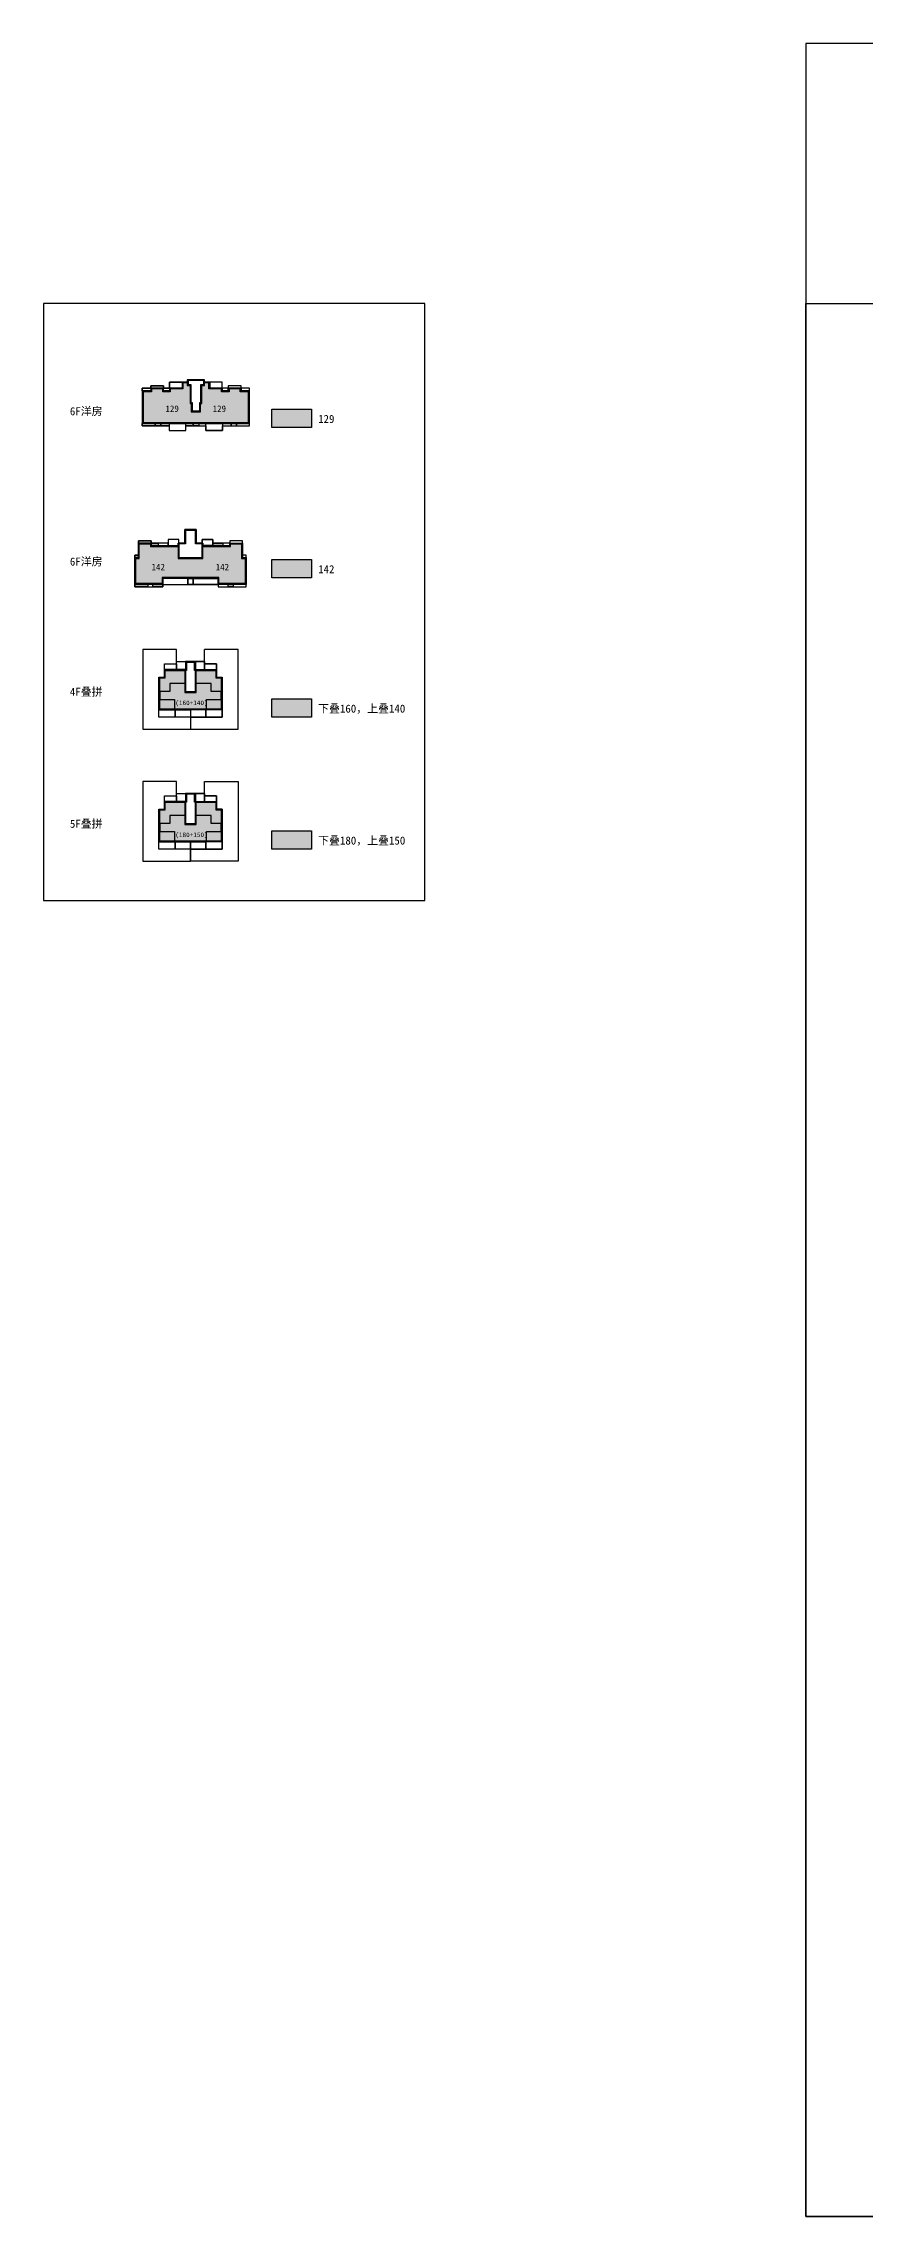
# Model space of a CAD drawing. Header units: millimetres. Extents: x -439850 to 440374, y 3556331 to 3581716.
# Drawn here: x 439507 to 439713, y 3581173 to 3581716 of the extents above; entities that cross this region are included whole.
import ezdxf
from ezdxf.enums import TextEntityAlignment as Align

# ---------------------------------------------------------------- set-up
doc = ezdxf.new("R2010")
doc.units = ezdxf.units.MM
doc.header["$LTSCALE"] = 1000
doc.header["$MEASUREMENT"] = 0
for name, color, linetype in [('18标注', 7, 'Continuous'), ('DC调整', 1, 'Continuous'), ('dx', 250, 'Continuous'), ('TG_SUNBUILD', 41, 'Continuous'), ('建筑外轮廓线', 6, 'Continuous'), ('文字', 7, 'Continuous'), ('日照2', 6, 'Continuous'), ('标注', 7, 'Continuous'), ('道路', 7, 'Continuous')]:
    doc.layers.add(name, color=color, linetype=linetype)
doc.styles.add('-黑体', font='simhei.ttf')
doc.styles.add('样式 1', font='simhei.ttf')

# ---------------------------------------------------------------- blocks, each defined once
blk = doc.blocks.new('sagg21asa21fas')
at = {"ltscale": 0.02}
h = blk.add_hatch(color=40, dxfattribs=at)
h.dxf.hatch_style = 1
h.paths.add_polyline_path([(437140.6698015593, 3586214.115563793), (437139.2698015593, 3586214.115563793), (437139.2698015593, 3586216.015563794), (437134.4198015592, 3586216.015563794), (437134.4198015592, 3586212.715563793), (437138.1698015591, 3586212.715563794), (437138.1698015593, 3586210.715563794), (437140.6698015593, 3586210.715563794)])
h.paths.add_polyline_path([(437131.5198015593, 3586216.015563794), (437126.6698015593, 3586216.015563794), (437126.6698015593, 3586214.115563793), (437125.2698015593, 3586214.115563793), (437125.2698015593, 3586210.715563794), (437127.7698015592, 3586210.715563794), (437127.7698015592, 3586212.715563794), (437131.5198015593, 3586212.715563794)])
h.paths.add_polyline_path([(437140.6698015593, 3586210.715563794), (437138.1698015593, 3586210.715563794), (437138.1698015591, 3586212.715563794), (437134.4198015592, 3586212.715563793), (437134.4198015593, 3586210.515563793), (437131.5198015593, 3586210.515563793), (437131.5198015593, 3586212.715563794), (437127.7698015592, 3586212.715563794), (437127.7698015592, 3586210.715563794), (437125.2698015593, 3586210.715563794), (437125.2698015593, 3586208.715563793), (437128.9698015593, 3586208.715563793), (437128.9697889436, 3586206.315563793), (437136.9698015593, 3586206.315563793), (437136.9698015588, 3586208.715563794), (437140.6698015593, 3586208.715563793)])
h.paths.add_polyline_path([(437128.9698015593, 3586208.715563793), (437125.2698015593, 3586208.715563793), (437125.2698015593, 3586206.315563793), (437128.9697889436, 3586206.315563793)], flags=17)
h.paths.add_polyline_path([(437140.6698015593, 3586208.715563793), (437136.9698015588, 3586208.715563794), (437136.9698015593, 3586206.315563793), (437140.6698015593, 3586206.315563793)], flags=17)
h.paths.add_polyline_path([(437128.8255757636, 3586206.865118411), (437136.9536045278, 3586206.865118411), (437136.9536045278, 3586208.981691895), (437128.8255757636, 3586208.981691895)], flags=25)
at = {"color": 76, "ltscale": 0.02}
for p, q in [((437129.4698015593, 3586218.215563794), (437129.4698015593, 3586221.215563794)), ((437136.4698015592, 3586218.215563794), (437136.4698015592, 3586221.215563794)), ((437132.9698015593, 3586206.115563793), (437132.9698015593, 3586201.315563794))]:
    blk.add_line(p, q, dxfattribs=at)
blk.add_lwpolyline([(437129.4698015593, 3586221.215563794), (437121.0698015593, 3586221.215563794), (437121.0698015593, 3586201.315563794), (437144.8698015593, 3586201.315563794), (437144.8698015593, 3586221.215563794), (437136.4698015592, 3586221.215563794)], dxfattribs=at)
at = {"layer": '建筑外轮廓线', "color": 8}
for points in [[(437126.4698015592, 3586217.615551433), (437129.4698015593, 3586217.615551433), (437129.4698015593, 3586216.215563794), (437126.4698015592, 3586216.215563794)], [(437129.4698015593, 3586218.215563794), (437131.7448015592, 3586218.215563794), (437131.7448015592, 3586216.215563794), (437129.4698015593, 3586216.215563794)], [(437131.9448015593, 3586218.015563793), (437131.9448015593, 3586216.015563794), (437131.7198015593, 3586216.015563794), (437131.7198015593, 3586210.715563793), (437134.2198015592, 3586210.715563793), (437134.2198015592, 3586216.015563794), (437133.9948015593, 3586216.015563794), (437133.9948015593, 3586218.015563793)], [(437136.4698015592, 3586218.215563794), (437134.1948015593, 3586218.215563794), (437134.1948015593, 3586216.215563794), (437136.4698015592, 3586216.215563794)], [(437139.4698015593, 3586217.615551433), (437136.4698015592, 3586217.615551433), (437136.4698015592, 3586216.215563794), (437139.4698015593, 3586216.215563794)], [(437125.0698015592, 3586206.115563793), (437129.1698015592, 3586206.115563793), (437129.1698015592, 3586204.315563794), (437125.0698015592, 3586204.315563794)], [(437129.1698015592, 3586206.115563793), (437132.9698015593, 3586206.115563793), (437132.9698015593, 3586204.315563794), (437129.1698015592, 3586204.315563794)], [(437136.7698015593, 3586206.115563793), (437132.9698015593, 3586206.115563793), (437132.9698015593, 3586204.315563794), (437136.7698015593, 3586204.315563794)], [(437140.8698015592, 3586206.115563793), (437136.7698015593, 3586206.115563793), (437136.7698015593, 3586204.315563794), (437140.8698015592, 3586204.315563794)]]:
    blk.add_lwpolyline(points, close=True, dxfattribs=at)
at = {"layer": '建筑外轮廓线', "color": 6}
blk.add_lwpolyline([(437131.7448015592, 3586218.215563794), (437131.7448015592, 3586216.215563794), (437131.5198015593, 3586216.215563794), (437131.5198015593, 3586210.515563793), (437134.4198015593, 3586210.515563793), (437134.4198015592, 3586216.215563794), (437134.1948015593, 3586216.215563794), (437134.1948015593, 3586218.215563794)], close=True, dxfattribs=at)
blk.add_lwpolyline([(437134.4198015593, 3586216.215563794), (437139.4698015593, 3586216.215563794), (437139.4698015593, 3586214.315563793), (437140.8698015593, 3586214.315563793), (437140.8698015593, 3586206.115563793), (437132.9698015593, 3586206.115563793), (437125.0698015592, 3586206.115563793), (437125.0698015592, 3586214.315563793), (437126.4698015592, 3586214.315563793), (437126.4698015592, 3586216.215563794), (437131.5198015593, 3586216.215563794)], dxfattribs=at)
at = {"layer": '建筑外轮廓线', "color": 8}
for points in [[(437134.4198015593, 3586216.015563794), (437139.2698015593, 3586216.015563794), (437139.2698015593, 3586214.115563793), (437140.6698015593, 3586214.115563793), (437140.6698015593, 3586206.315563793), (437132.9698015593, 3586206.315563793), (437125.2698015593, 3586206.315563793), (437125.2698015593, 3586214.115563793), (437126.6698015593, 3586214.115563793), (437126.6698015593, 3586216.015563794), (437131.5198015593, 3586216.015563794)], [(437131.5198015593, 3586212.715563794), (437127.7698015592, 3586212.715563794), (437127.7698015592, 3586210.715563794), (437125.2698015593, 3586210.715563794), (437125.2698015593, 3586208.715563793), (437128.9698015593, 3586208.715563793), (437128.9697889436, 3586206.315563793), (437136.9698015593, 3586206.315563793), (437136.9698015588, 3586208.715563794), (437140.6698015593, 3586208.715563793), (437140.6698015593, 3586210.715563794), (437138.1698015593, 3586210.715563794), (437138.1698015591, 3586212.715563794), (437134.4198015592, 3586212.715563793)]]:
    blk.add_lwpolyline(points, dxfattribs=at)
at = {"layer": 'DC调整', "color": 3, "style": '样式 1'}
blk.add_text('(160+140)', height=1.146879999999999, dxfattribs=at).set_placement((437129.1783380108, 3586207.340300434))
blk = doc.blocks.new('asfgghjl5463dsf')
at = {"ltscale": 0.02}
h = blk.add_hatch(color=211, dxfattribs=at)
h.dxf.hatch_style = 1
h.paths.add_polyline_path([(439644.7315185332, 3581523.314665683), (439644.7315185334, 3581521.314665683), (439647.2315185333, 3581521.314665683), (439647.2315185333, 3581524.714665683), (439645.8315185333, 3581524.714665683), (439645.8315185333, 3581526.614665683), (439640.9815185332, 3581526.614665683), (439640.9815185333, 3581523.314665683)])
h.paths.add_polyline_path([(439638.0815185334, 3581523.314665683), (439638.0815185334, 3581526.614665683), (439633.2315185333, 3581526.614665683), (439633.2315185333, 3581524.714665683), (439631.8315185333, 3581524.714665683), (439631.8315185333, 3581521.314665683), (439634.3315185333, 3581521.314665683), (439634.3315185333, 3581523.314665683)])
h.paths.add_polyline_path([(439638.0815185334, 3581523.314665683), (439634.3315185333, 3581523.314665683), (439634.3315185333, 3581521.314665683), (439631.8315185333, 3581521.314665683), (439631.8315185333, 3581519.314665683), (439635.5315185334, 3581519.314665683), (439635.5315059177, 3581516.914665683), (439643.5315185334, 3581516.914665683), (439643.5315185329, 3581519.314665683), (439647.2315185333, 3581519.314665683), (439647.2315185333, 3581521.314665683), (439644.7315185334, 3581521.314665683), (439644.7315185332, 3581523.314665683), (439640.9815185333, 3581523.314665683), (439640.9815185334, 3581521.114665683), (439638.0815185334, 3581521.114665683)])
h.paths.add_polyline_path([(439643.5315185334, 3581516.914665683), (439647.2315185333, 3581516.914665683), (439647.2315185333, 3581519.314665683), (439643.5315185329, 3581519.314665683)], flags=17)
h.paths.add_polyline_path([(439635.5315185334, 3581519.314665683), (439631.8315185333, 3581519.314665683), (439631.8315185333, 3581516.914665683), (439635.5315059177, 3581516.914665683)], flags=17)
h.paths.add_polyline_path([(439635.3872927377, 3581517.464220302), (439643.5153215017, 3581517.464220302), (439643.5153215017, 3581519.580793784), (439635.3872927377, 3581519.580793784)], flags=25)
at = {"color": 76, "ltscale": 0.02}
for points in [[(439635.7315185333, 3581514.914665683), (439631.6315185334, 3581514.914665683), (439631.6315185333, 3581524.914665683), (439633.0315185333, 3581524.914665683), (439633.0315185333, 3581528.214653322), (439636.0315185334, 3581528.214653322), (439636.0315185334, 3581531.814665683), (439627.6315185334, 3581531.814665683), (439627.6315185334, 3581511.914665683), (439639.5315185333, 3581511.914665683), (439639.5315185333, 3581516.714665682), (439635.7315185333, 3581516.714665682)], [(439643.3315185333, 3581514.914665683), (439647.4315185333, 3581514.914665683), (439647.4315185334, 3581524.914665683), (439646.0315185334, 3581524.914665683), (439646.0315185334, 3581528.214653322), (439643.0315185333, 3581528.214653322), (439643.0315185333, 3581531.814665683), (439651.4315185334, 3581531.814665683), (439651.4315185334, 3581511.914665683), (439639.5315185333, 3581511.914665683), (439639.5315185333, 3581516.714665682), (439643.3315185333, 3581516.714665682)]]:
    blk.add_lwpolyline(points, close=True, dxfattribs=at)
for points in [[(439643.0315185333, 3581528.814665682), (439643.0315185333, 3581531.814665683)], [(439639.5315185333, 3581516.714665682), (439639.5315185333, 3581511.914665683)]]:
    blk.add_lwpolyline(points, dxfattribs=at)
at = {"layer": '建筑外轮廓线', "color": 6}
blk.add_lwpolyline([(439640.9815185334, 3581526.814665683), (439646.0315185334, 3581526.814665683), (439646.0315185334, 3581524.914665683), (439647.4315185334, 3581524.914665683), (439647.4315185334, 3581516.714665682), (439639.5315185333, 3581516.714665682), (439631.6315185333, 3581516.714665682), (439631.6315185333, 3581524.914665683), (439633.0315185333, 3581524.914665683), (439633.0315185333, 3581526.814665683), (439638.0815185334, 3581526.814665683)], dxfattribs=at)
at = {"layer": '建筑外轮廓线', "color": 8}
for points in [[(439640.9815185334, 3581526.614665683), (439645.8315185333, 3581526.614665683), (439645.8315185333, 3581524.714665683), (439647.2315185333, 3581524.714665683), (439647.2315185333, 3581516.914665683), (439639.5315185333, 3581516.914665683), (439631.8315185333, 3581516.914665683), (439631.8315185333, 3581524.714665683), (439633.2315185333, 3581524.714665683), (439633.2315185333, 3581526.614665683), (439638.0815185334, 3581526.614665683)], [(439638.0815185334, 3581523.314665683), (439634.3315185333, 3581523.314665683), (439634.3315185333, 3581521.314665683), (439631.8315185333, 3581521.314665683), (439631.8315185333, 3581519.314665683), (439635.5315185334, 3581519.314665683), (439635.5315059177, 3581516.914665683), (439643.5315185334, 3581516.914665683), (439643.5315185329, 3581519.314665683), (439647.2315185333, 3581519.314665683), (439647.2315185333, 3581521.314665683), (439644.7315185334, 3581521.314665683), (439644.7315185332, 3581523.314665683), (439640.9815185333, 3581523.314665683)]]:
    blk.add_lwpolyline(points, dxfattribs=at)
for points in [[(439633.0315185333, 3581528.214653322), (439636.0315185334, 3581528.214653322), (439636.0315185334, 3581526.814665683), (439633.0315185333, 3581526.814665683)], [(439636.0315185334, 3581528.814665682), (439638.3065185333, 3581528.814665682), (439638.3065185333, 3581526.814665683), (439636.0315185334, 3581526.814665683)], [(439638.5065185334, 3581528.614665682), (439638.5065185334, 3581526.614665683), (439638.2815185333, 3581526.614665683), (439638.2815185333, 3581521.314665683), (439640.7815185333, 3581521.314665683), (439640.7815185333, 3581526.614665683), (439640.5565185333, 3581526.614665683), (439640.5565185333, 3581528.614665682)], [(439643.0315185333, 3581528.814665682), (439640.7565185334, 3581528.814665682), (439640.7565185334, 3581526.814665683), (439643.0315185333, 3581526.814665683)], [(439646.0315185334, 3581528.214653322), (439643.0315185333, 3581528.214653322), (439643.0315185333, 3581526.814665683), (439646.0315185334, 3581526.814665683)], [(439631.6315185333, 3581516.714665682), (439635.7315185333, 3581516.714665682), (439635.7315185333, 3581514.914665683), (439631.6315185333, 3581514.914665683)], [(439635.7315185333, 3581516.714665682), (439639.5315185333, 3581516.714665682), (439639.5315185333, 3581514.914665683), (439635.7315185333, 3581514.914665683)], [(439643.3315185333, 3581516.714665682), (439639.5315185333, 3581516.714665682), (439639.5315185333, 3581514.914665683), (439643.3315185333, 3581514.914665683)], [(439647.4315185333, 3581516.714665682), (439643.3315185333, 3581516.714665682), (439643.3315185333, 3581514.914665683), (439647.4315185333, 3581514.914665683)]]:
    blk.add_lwpolyline(points, close=True, dxfattribs=at)
at = {"layer": '建筑外轮廓线', "color": 6}
blk.add_lwpolyline([(439638.3065185333, 3581528.814665682), (439638.3065185333, 3581526.814665683), (439638.0815185334, 3581526.814665683), (439638.0815185334, 3581521.114665683), (439640.9815185334, 3581521.114665683), (439640.9815185332, 3581526.814665683), (439640.7565185334, 3581526.814665683), (439640.7565185334, 3581528.814665682)], close=True, dxfattribs=at)
at = {"layer": 'DC调整', "color": 3, "style": '样式 1'}
blk.add_text('(180+150)', height=1.146879999999999, dxfattribs=at).set_placement((439635.7400549849, 3581517.939402324))
blk = doc.blocks.new('sagfghag5ag1asdfagsd')
at = {"ltscale": 0.02}
h = blk.add_hatch(color=121, dxfattribs=at)
h.dxf.hatch_style = 1
h.paths.add_polyline_path([(439529.7938858396, 3580669.999535487), (439527.6938858397, 3580669.999535487), (439527.6938858397, 3580670.699535487), (439524.8938858396, 3580670.699535488), (439524.8938858396, 3580669.999535487), (439522.9938858397, 3580669.999535487), (439522.9938858397, 3580670.699535488), (439519.8438858374, 3580670.699535488), (439519.8438858546, 3580672.199535487), (439518.743885841, 3580672.199535487), (439518.743885842, 3580671.599535392), (439518.0438858417, 3580671.599535393), (439518.0438858424, 3580667.099535392), (439517.7438858421, 3580667.099535392), (439517.7438858421, 3580664.999535393), (439515.4438858415, 3580664.999535393), (439515.4438858415, 3580667.099535393), (439515.1438858415, 3580667.099535393), (439515.1438858418, 3580671.599535393), (439514.4438858414, 3580671.599535392), (439514.4438858414, 3580672.199535487), (439513.3438858265, 3580672.199535487), (439513.3438858437, 3580670.699535488), (439510.1938858415, 3580670.699535488), (439510.1938858415, 3580669.999535488), (439508.2938858415, 3580669.999535487), (439508.2938858415, 3580670.699535488), (439505.4938858415, 3580670.699535488), (439505.4938858415, 3580669.999535488), (439503.3938858414, 3580669.999535488), (439503.3938858414, 3580662.299535487), (439506.4938858414, 3580662.299535487), (439516.5938858405, 3580662.299535488), (439526.6938858396, 3580662.299535487), (439529.7938858396, 3580662.299535487)])
h.paths.add_polyline_path([(439520.2868247161, 3580664.535893973), (439524.6313375904, 3580664.527313039), (439524.6361370953, 3580666.957294817), (439520.2916242211, 3580666.965875749)], flags=24)
h.paths.add_polyline_path([(439508.4827982819, 3580664.527167599), (439512.8273111562, 3580664.535748533), (439512.8225116511, 3580666.96573031), (439508.477998777, 3580666.957149377)], flags=24)
at = {"layer": '建筑外轮廓线', "color": 6}
blk.add_lwpolyline([(439516.5938858406, 3580672.999535488), (439514.4438858415, 3580672.999535488), (439514.4438858385, 3580672.399535488), (439513.1438858242, 3580672.399535488), (439513.1438858415, 3580670.899535487), (439509.9938858414, 3580670.899535487), (439509.9938858414, 3580670.199535488), (439508.4938858415, 3580670.199535488), (439508.4938858414, 3580670.899535487), (439505.2938858414, 3580670.899535487), (439505.2938858414, 3580670.199535488), (439503.1938858415, 3580670.199535488), (439503.1938858415, 3580662.099535487), (439506.4938858414, 3580662.099535487), (439516.5938858405, 3580662.099535487), (439526.6938858396, 3580662.099535487), (439529.9938858395, 3580662.099535487), (439529.9938858396, 3580670.199535488), (439527.8938858396, 3580670.199535488), (439527.8938858396, 3580670.899535487), (439524.6938858397, 3580670.899535487), (439524.6938858397, 3580670.199535488), (439523.1938858397, 3580670.199535488), (439523.1938858397, 3580670.899535487), (439520.0438858397, 3580670.899535487), (439520.0438858569, 3580672.399535488), (439518.7438858427, 3580672.399535488), (439518.7438858397, 3580672.999535488), (439516.5938858406, 3580672.999535488)], dxfattribs=at)
at = {"layer": '建筑外轮廓线', "color": 8}
for points in [[(439503.1938858415, 3580670.899535487), (439505.2938858414, 3580670.899535487), (439505.2938858414, 3580670.199535488), (439503.1938858415, 3580670.199535488)], [(439505.2938858414, 3580671.499535487), (439508.4938858414, 3580671.499535487), (439508.4938858414, 3580670.899535487), (439505.2938858414, 3580670.899535487)], [(439508.4938858414, 3580670.899535392), (439509.9938858414, 3580670.899535392), (439509.9938858414, 3580670.199535392), (439508.4938858414, 3580670.199535392)], [(439509.9938858414, 3580670.899535487), (439509.9938858414, 3580672.399535488), (439513.1438858242, 3580672.399535524), (439513.1438858415, 3580670.899535487)], [(439514.6438858414, 3580672.799535392), (439514.6438858414, 3580671.799535393), (439515.3438858417, 3580671.799535394), (439515.3438858415, 3580667.299535392), (439515.6438858415, 3580667.299535392), (439515.6438858415, 3580665.199535392), (439517.5438858421, 3580665.199535392), (439517.5438858421, 3580667.299535392), (439517.8438858424, 3580667.299535392), (439517.8438858417, 3580671.799535394), (439518.5438858416, 3580671.799535393), (439518.54388584, 3580672.799535392)], [(439523.1938858422, 3580670.899535487), (439523.1938858422, 3580672.399535488), (439520.0438858593, 3580672.399535524), (439520.043885842, 3580670.899535487)], [(439524.6938858421, 3580670.899535392), (439523.1938858422, 3580670.899535392), (439523.1938858422, 3580670.199535392), (439524.6938858421, 3580670.199535392)], [(439527.8938858421, 3580671.499535487), (439524.6938858421, 3580671.499535487), (439524.6938858421, 3580670.899535487), (439527.8938858421, 3580670.899535487)], [(439529.993885842, 3580670.899535487), (439527.8938858421, 3580670.899535487), (439527.8938858421, 3580670.199535488), (439529.993885842, 3580670.199535488)], [(439503.1938858415, 3580662.099535392), (439506.3938858415, 3580662.099535392), (439506.3938858415, 3580661.499535392), (439503.1938858415, 3580661.499535392)], [(439506.3938858415, 3580662.099535392), (439507.7938858415, 3580662.099535392), (439507.7938858415, 3580661.499535392), (439506.3938858415, 3580661.499535392)], [(439507.7938858415, 3580662.099535392), (439509.8938858414, 3580662.099535392), (439509.8938858414, 3580661.499535392), (439507.7938858415, 3580661.499535392)], [(439509.8938858414, 3580662.099535487), (439509.8938858415, 3580660.299535487), (439514.0938858415, 3580660.299535487), (439514.0938858413, 3580662.099535487)], [(439514.0938858413, 3580662.099535392), (439515.8938858414, 3580662.099535392), (439515.8938858414, 3580661.499535393), (439514.0938858413, 3580661.499535393)], [(439515.8938858414, 3580662.099535392), (439517.2938858421, 3580662.099535392), (439517.2938858421, 3580661.499535393), (439515.8938858414, 3580661.499535393)], [(439519.0938858422, 3580662.099535392), (439517.2938858421, 3580662.099535392), (439517.2938858421, 3580661.499535393), (439519.0938858422, 3580661.499535393)], [(439523.2938858421, 3580662.099535487), (439523.293885842, 3580660.299535487), (439519.0938858421, 3580660.299535487), (439519.0938858422, 3580662.099535487)], [(439525.3938858421, 3580662.099535392), (439523.2938858421, 3580662.099535392), (439523.2938858421, 3580661.499535392), (439525.3938858421, 3580661.499535392)], [(439526.793885842, 3580662.099535392), (439525.3938858421, 3580662.099535392), (439525.3938858421, 3580661.499535392), (439526.793885842, 3580661.499535392)], [(439529.993885842, 3580662.099535392), (439526.793885842, 3580662.099535392), (439526.793885842, 3580661.499535392), (439529.993885842, 3580661.499535392)]]:
    blk.add_lwpolyline(points, close=True, dxfattribs=at)
blk.add_lwpolyline([(439514.4438858414, 3580672.199535487), (439513.3438858265, 3580672.199535487), (439513.3438858437, 3580670.699535488), (439510.1938858415, 3580670.699535488), (439510.1938858415, 3580669.999535488), (439508.2938858415, 3580669.999535487), (439508.2938858415, 3580670.699535488), (439505.4938858415, 3580670.699535488), (439505.4938858415, 3580669.999535488), (439503.3938858414, 3580669.999535488), (439503.3938858414, 3580662.299535487), (439506.4938858414, 3580662.299535487), (439516.5938858405, 3580662.299535488), (439526.6938858396, 3580662.299535487), (439529.7938858396, 3580662.299535487), (439529.7938858396, 3580669.999535487), (439527.6938858397, 3580669.999535487), (439527.6938858397, 3580670.699535487), (439524.8938858396, 3580670.699535488), (439524.8938858396, 3580669.999535487), (439522.9938858397, 3580669.999535487), (439522.9938858397, 3580670.699535488), (439519.8438858374, 3580670.699535488), (439519.8438858546, 3580672.199535487), (439518.743885841, 3580672.199535487)], dxfattribs=at)
at = {"layer": '建筑外轮廓线', "color": 6}
blk.add_lwpolyline([(439514.4438858414, 3580672.999535392), (439514.4438858414, 3580671.599535392), (439515.1438858418, 3580671.599535393), (439515.1438858415, 3580667.099535393), (439515.4438858415, 3580667.099535393), (439515.4438858415, 3580664.999535393), (439517.7438858421, 3580664.999535393), (439517.7438858421, 3580667.099535392), (439518.0438858424, 3580667.099535392), (439518.0438858417, 3580671.599535393), (439518.743885842, 3580671.599535392), (439518.7438858397, 3580672.999535392)], close=True, dxfattribs=at)
at = {"layer": '建筑外轮廓线', "color": 3, "style": '样式 1'}
for rotation, p in [(0.1131658785921997, (439510.6526367865, 3580665.755653432)), (359.8868341214084, (439522.4614990857, 3580665.755798871))]:
    blk.add_text('129', height=1.6384, rotation=rotation, dxfattribs=at).set_placement(p, align=Align.MIDDLE_CENTER)
blk = doc.blocks.new('agdfhafdgasfaf')
at = {"ltscale": 0.02}
h = blk.add_hatch(color=31, dxfattribs=at)
h.dxf.hatch_style = 1
h.paths.add_polyline_path([(439567.9112607832, 3580675.675202594), (439567.0112607838, 3580675.675202594), (439567.0112607837, 3580679.275202594), (439564.2112607838, 3580679.275202594), (439564.2112607838, 3580678.675211232), (439559.8112462725, 3580678.675021202), (439557.3112607843, 3580678.675202594), (439557.3112607839, 3580675.675202594), (439551.1112607833, 3580675.675202594), (439551.1112607832, 3580678.675202594), (439548.6112607839, 3580678.675202594), (439544.2112607838, 3580678.675202594), (439544.2112607838, 3580679.275202594), (439541.4112607839, 3580679.275202594), (439541.4112607839, 3580675.675202594), (439540.5112607838, 3580675.675202594), (439540.5112607833, 3580669.375202595), (439547.1112607832, 3580669.375202595), (439547.1112607832, 3580670.875202595), (439561.3112607833, 3580670.875202595), (439561.3112607833, 3580669.375202595), (439567.9112607832, 3580669.375202595)])
h.paths.add_polyline_path([(439560.0374972227, 3580672.273027191), (439564.3727556435, 3580672.295536053), (439564.3602825798, 3580674.697876706), (439560.0250241591, 3580674.675367845)], flags=24)
h.paths.add_polyline_path([(439543.9761309638, 3580672.295918369), (439548.3113893845, 3580672.273409507), (439548.323862448, 3580674.67575016), (439543.9886040272, 3580674.698259022)], flags=24)
at = {"layer": '建筑外轮廓线', "color": 6}
blk.add_lwpolyline([(439540.3112607833, 3580675.875202594), (439541.2112607838, 3580675.875202594), (439541.2112607838, 3580679.475202594), (439544.4112607838, 3580679.475202594), (439544.4112607838, 3580678.875202594), (439548.6112607839, 3580678.875202594), (439551.1112607832, 3580678.875202594), (439551.1112607832, 3580679.475202594), (439551.1112607832, 3580679.475202594), (439552.7612607838, 3580679.475202594), (439552.7612607838, 3580682.875202594), (439555.6612607839, 3580682.875202594), (439555.6612607839, 3580679.475202594), (439557.3112607833, 3580679.475202594), (439557.3112607833, 3580679.475202594), (439557.3112607833, 3580679.475202594), (439557.3112607839, 3580678.875202594), (439559.8112607839, 3580678.875021202), (439564.0112607838, 3580678.875202594), (439564.0112607838, 3580679.475202594), (439567.2112607837, 3580679.475202594), (439567.2112607838, 3580675.875202594), (439568.1112607833, 3580675.875202594), (439568.1112607833, 3580669.175202594), (439561.1112607832, 3580669.175202594), (439561.1112607832, 3580670.675202595), (439561.1112607832, 3580670.675202595), (439547.3112607833, 3580670.675202595), (439547.3112607833, 3580669.175202594), (439547.3112607833, 3580669.175202594), (439540.3112607833, 3580669.175202594), (439540.3112607839, 3580675.875202594)], dxfattribs=at)
blk.add_lwpolyline([(439551.1112607832, 3580679.475202594), (439551.1112607833, 3580675.675202594), (439557.3112607839, 3580675.675202594), (439557.3112607844, 3580679.475202594), (439555.6612607839, 3580679.475202594), (439555.6612607839, 3580682.875202594), (439552.7612607838, 3580682.875202594), (439552.7612607838, 3580679.475202594)], close=True, dxfattribs=at)
at = {"layer": '建筑外轮廓线', "color": 8}
for points in [[(439551.3112607832, 3580679.275202594), (439551.3112607832, 3580675.875202595), (439557.1112607838, 3580675.875202595), (439557.1112607844, 3580679.275202594), (439555.4612607838, 3580679.275202594), (439555.4612607838, 3580682.675202594), (439552.9612607838, 3580682.675202594), (439552.9612607838, 3580679.275202594)], [(439540.3112607839, 3580676.475202594), (439541.2112607838, 3580676.475202594), (439541.2112607838, 3580675.875202594), (439540.3112607839, 3580675.875202594)], [(439541.2112607838, 3580680.075202594), (439544.4112607838, 3580680.075202594), (439544.4112607838, 3580679.475202594), (439541.2112607838, 3580679.475202594)], [(439544.4112607838, 3580679.475202594), (439546.1112607839, 3580679.475202594), (439546.1112607839, 3580678.875202594), (439544.4112607838, 3580678.875202594)], [(439546.1112607839, 3580678.875202594), (439548.6112607839, 3580678.875202594), (439548.6112607839, 3580679.475202594), (439546.1112607839, 3580679.475202594)], [(439562.3112607839, 3580678.875202594), (439559.8112607839, 3580678.875202594), (439559.8112607839, 3580679.475202594), (439562.3112607839, 3580679.475202594)], [(439564.0112607838, 3580679.475202594), (439562.3112607839, 3580679.475202594), (439562.3112607839, 3580678.875202594), (439564.0112607838, 3580678.875202594)], [(439567.2112607838, 3580680.075202594), (439564.0112607838, 3580680.075202594), (439564.0112607838, 3580679.475202594), (439567.2112607838, 3580679.475202594)], [(439568.1112607838, 3580676.475202594), (439567.2112607838, 3580676.475202594), (439567.2112607838, 3580675.875202594), (439568.1112607838, 3580675.875202594)], [(439553.5112607838, 3580670.675202595), (439547.3112607838, 3580670.675202595), (439547.3112607838, 3580669.175202594), (439553.5112607838, 3580669.175202594)], [(439553.5112607859, 3580669.175202594), (439554.9112607838, 3580669.175202594), (439554.9112607838, 3580670.675202595), (439553.5112607859, 3580670.675202595)], [(439554.9112607817, 3580669.175202594), (439553.5112607838, 3580669.175202594), (439553.5112607838, 3580670.675202595), (439554.9112607817, 3580670.675202595)], [(439554.9112607838, 3580670.675202595), (439561.1112607839, 3580670.675202595), (439561.1112607839, 3580669.175202594), (439554.9112607838, 3580669.175202594)], [(439540.3112607833, 3580669.175202594), (439543.5612607838, 3580669.175202594), (439543.5612607838, 3580668.575202594), (439540.3112607833, 3580668.575202594)], [(439543.5612607838, 3580668.575202594), (439544.7612607839, 3580668.575202594), (439544.7612607839, 3580669.175202594), (439543.5612607838, 3580669.175202594)], [(439544.7612607839, 3580669.175202594), (439547.3112607838, 3580669.175202594), (439547.3112607838, 3580668.575202594), (439544.7612607839, 3580668.575202594)], [(439563.6612607837, 3580669.175202594), (439561.1112607839, 3580669.175202594), (439561.1112607839, 3580668.575202594), (439563.6612607837, 3580668.575202594)], [(439564.8612607839, 3580668.575202594), (439563.6612607837, 3580668.575202594), (439563.6612607837, 3580669.175202594), (439564.8612607839, 3580669.175202594)], [(439568.1112607844, 3580669.175202594), (439564.8612607839, 3580669.175202594), (439564.8612607839, 3580668.575202594), (439568.1112607844, 3580668.575202594)]]:
    blk.add_lwpolyline(points, close=True, dxfattribs=at)
for points in [[(439557.3112607843, 3580678.675202594), (439559.8112462725, 3580678.675021202), (439564.2112607838, 3580678.675211232), (439564.2112607838, 3580679.275202594), (439567.0112607837, 3580679.275202594), (439567.0112607838, 3580675.675202594), (439567.9112607832, 3580675.675202594), (439567.9112607832, 3580669.375202595), (439561.3112607833, 3580669.375202595), (439561.3112607833, 3580670.875202595), (439547.1112607832, 3580670.875202595), (439547.1112607832, 3580669.375202595), (439540.5112607833, 3580669.375202595), (439540.5112607838, 3580675.675202594), (439541.4112607839, 3580675.675202594), (439541.4112607839, 3580679.275202594), (439544.2112607838, 3580679.275202594), (439544.2112607838, 3580678.675202594), (439548.6112607839, 3580678.675202594), (439551.1112607832, 3580678.675202594)], [(439551.3112607838, 3580680.375202594), (439548.6112607839, 3580680.375202594), (439548.6112607839, 3580679.475202594), (439548.6112607838, 3580678.875202594), (439551.1112607832, 3580678.875202594), (439551.1112607832, 3580678.875202594), (439551.1112607832, 3580679.475202594), (439551.3112607838, 3580679.475202594), (439551.3112607838, 3580680.375202594)], [(439557.1112607838, 3580680.375202594), (439559.8112607838, 3580680.375202594), (439559.8112607838, 3580679.475202594), (439559.8112607839, 3580678.875202594), (439557.3112607844, 3580678.875202594), (439557.3112607844, 3580678.875202594), (439557.3112607844, 3580679.475202594), (439557.1112607838, 3580679.475202594), (439557.1112607838, 3580680.375202594)], [(439557.1112607838, 3580680.375202594), (439559.8112607839, 3580680.375202594), (439559.8112607839, 3580679.475202594), (439559.8112607839, 3580678.875202594), (439557.3112607844, 3580678.875202594), (439557.3112607844, 3580678.875202594), (439557.3112607844, 3580679.475202594), (439557.1112607838, 3580679.475202594), (439557.1112607838, 3580680.375202594)]]:
    blk.add_lwpolyline(points, dxfattribs=at)
at = {"layer": '建筑外轮廓线', "color": 3, "style": '样式 1'}
for rotation, p in [(359.7025203429314, (439546.1500922849, 3580673.504243005)), (0.2974796570836791, (439562.1987943222, 3580673.50386069))]:
    blk.add_text('142', height=1.638399999999999, rotation=rotation, dxfattribs=at).set_placement(p, align=Align.MIDDLE_CENTER)

msp = doc.modelspace()

# ---------------------------------------------------------------- hatches: boundary and pattern name
at = {"ltscale": 0.02}
h = msp.add_hatch(color=121, dxfattribs=at)
h.dxf.hatch_style = 1
h.paths.add_polyline_path([(439574.3964515292, 3581620.307599209), (439574.3964515292, 3581624.900164083), (439564.5284445158, 3581624.900164083), (439564.5284445158, 3581620.307599209)])
h = msp.add_hatch(color=31, dxfattribs=at)
h.dxf.hatch_style = 1
h.paths.add_polyline_path([(439574.396451529, 3581582.737078735), (439574.3964515291, 3581587.32964361), (439564.5284445157, 3581587.32964361), (439564.5284445156, 3581582.737078735)])
h = msp.add_hatch(color=40, dxfattribs=at)
h.dxf.hatch_style = 1
h.paths.add_polyline_path([(439574.3964515289, 3581547.901196985), (439574.3964515289, 3581552.49376186), (439564.5284445154, 3581552.49376186), (439564.5284445154, 3581547.901196985)])
h = msp.add_hatch(color=221, dxfattribs=at)
h.dxf.hatch_style = 1
h.paths.add_polyline_path([(439574.3964515289, 3581514.914719307), (439574.3964515289, 3581519.507284182), (439564.5284445154, 3581519.507284182), (439564.5284445154, 3581514.914719307)])

# ---------------------------------------------------------------- linework, layer by layer
at = {"layer": '18标注', "color": 4, "ltscale": 0.02}
msp.add_lwpolyline([(439698.1239420025, 3581173.155137408), (440374.4135912933, 3581173.155137408), (440374.4135912933, 3581716.309998549), (439698.1239420025, 3581716.309998549)], close=True, dxfattribs=at)
at = {"layer": 'dx', "color": 250, "linetype": 'Continuous', "const_width": 0.1000000014901161, "flags": 128}
msp.add_lwpolyline([(439698.123942006, 3581651.321028497), (440374.4135912922, 3581651.321028495), (440374.4135912908, 3581173.155137391), (439698.1239420047, 3581173.155137392)], close=True, dxfattribs=at)
at = {"layer": 'TG_SUNBUILD', "color": 4}
msp.add_lwpolyline([(439698.12394201, 3581651.321028497), (440374.4135912964, 3581651.321028494), (440374.413591294, 3581173.15513739), (439698.1239420079, 3581173.155137392)], close=True, dxfattribs=at)
at = {"layer": '日照2', "color": 4, "ltscale": 0.02}
for points in [[(439543.3450949078, 3581632.251903826), (439543.3450949049, 3581631.651903826), (439538.8950949079, 3581631.651903826), (439538.8950949079, 3581630.151903731), (439537.3950949078, 3581630.151903826), (439537.3950949078, 3581630.751903826), (439534.1950949078, 3581630.751903826), (439534.1950949078, 3581630.151903826), (439532.0950949079, 3581630.151903826), (439532.0950949079, 3581620.751903731), (439538.7950949078, 3581620.751903731), (439538.7950949078, 3581619.551903826), (439542.9950949078, 3581619.551903826), (439542.9950949078, 3581620.751903731), (439547.9950949085, 3581620.751903731), (439547.9950949085, 3581619.551903826), (439552.1950949084, 3581619.551903826), (439552.1950949085, 3581620.751903731), (439558.8950949085, 3581620.751903731), (439558.8950949085, 3581630.151903826), (439556.795094906, 3581630.151903826), (439556.795094906, 3581630.751903826), (439553.5950949085, 3581630.751903826), (439553.5950949085, 3581630.151903731), (439552.0950949085, 3581630.151903826), (439552.0950949085, 3581631.651903826), (439547.645094909, 3581631.651903826), (439547.6450949091, 3581632.251903731)], [(439542.6971338546, 3581594.804974916), (439542.6971338546, 3581591.404974916), (439541.247133854, 3581591.404974916), (439541.2471338547, 3581592.304974916), (439538.5471338547, 3581592.304974916), (439538.5471338547, 3581591.404974916), (439534.3471338547, 3581591.404974916), (439534.3471338547, 3581592.004974916), (439531.1471338547, 3581592.004974916), (439531.1471338547, 3581588.404974916), (439530.2471338547, 3581588.404974916), (439530.2471338547, 3581580.504974916), (439537.2471338546, 3581580.504974916), (439537.2471338547, 3581581.104974916), (439551.0471338542, 3581581.104974916), (439551.0471338547, 3581580.504974916), (439558.0471338552, 3581580.504974916), (439558.0471338547, 3581588.404974916), (439557.1471338547, 3581588.404974916), (439557.1471338547, 3581592.004974916), (439553.9471338547, 3581592.004974916), (439553.9471338547, 3581591.404974916), (439549.7471338546, 3581591.404974916), (439549.7471338546, 3581592.304974916), (439547.0471338547, 3581592.304974916), (439547.0471338547, 3581591.404974916), (439545.5971338547, 3581591.404974916), (439545.5971338547, 3581594.804974916)], [(439544.1471338537, 3581547.901143362), (439540.3471338537, 3581547.901143362), (439536.2471338536, 3581547.901143362), (439536.2471338536, 3581549.701143361), (439536.2471338536, 3581557.901143362), (439537.6471338536, 3581557.901143362), (439537.6471338536, 3581559.801143362), (439537.6471338536, 3581561.201131002), (439540.6471338537, 3581561.201131002), (439540.6471338537, 3581561.801143362), (439542.9221338536, 3581561.801143362), (439545.3721338537, 3581561.801143362), (439547.6471338536, 3581561.801143362), (439547.6471338536, 3581561.201131002), (439550.6471338537, 3581561.201131002), (439550.6471338537, 3581559.801143362), (439550.6471338537, 3581557.901143362), (439552.0471338537, 3581557.901143362), (439552.0471338537, 3581549.701143361), (439552.0471338537, 3581547.901143362), (439547.9471338537, 3581547.901143362)], [(439544.1471338537, 3581514.914665683), (439540.3471338537, 3581514.914665683), (439536.2471338536, 3581514.914665683), (439536.2471338536, 3581516.714665684), (439536.2471338536, 3581524.914665684), (439537.6471338536, 3581524.914665684), (439537.6471338536, 3581526.814665684), (439537.6471338536, 3581528.214653324), (439540.6471338537, 3581528.214653324), (439540.6471338537, 3581528.814665684), (439542.9221338536, 3581528.814665684), (439545.3721338537, 3581528.814665684), (439547.6471338536, 3581528.814665684), (439547.6471338536, 3581528.214653324), (439550.6471338537, 3581528.214653324), (439550.6471338537, 3581526.814665684), (439550.6471338537, 3581524.914665684), (439552.0471338537, 3581524.914665684), (439552.0471338537, 3581516.714665684), (439552.0471338537, 3581514.914665683), (439547.9471338537, 3581514.914665683)]]:
    msp.add_lwpolyline(points, close=True, dxfattribs=at)
at = {"layer": '标注', "color": 0, "ltscale": 0.02}
for points in [[(439564.5284445158, 3581624.900164083), (439574.3964515292, 3581624.900164083), (439574.3964515292, 3581620.307599209), (439564.5284445158, 3581620.307599209)], [(439564.5284445157, 3581587.32964361), (439574.3964515291, 3581587.32964361), (439574.396451529, 3581582.737078735), (439564.5284445156, 3581582.737078735)], [(439564.5284445154, 3581552.49376186), (439574.3964515289, 3581552.49376186), (439574.3964515289, 3581547.901196985), (439564.5284445154, 3581547.901196985)], [(439564.5284445154, 3581519.507284182), (439574.3964515289, 3581519.507284182), (439574.3964515289, 3581514.914719307), (439564.5284445154, 3581514.914719307)]]:
    msp.add_lwpolyline(points, close=True, dxfattribs=at)
at = {"layer": '道路', "color": 1, "ltscale": 0.02}
msp.add_lwpolyline([(439602.739557328, 3581651.321028497), (439507.3551726609, 3581651.321028498), (439507.3551726603, 3581502.113787849), (439602.7395573272, 3581502.113787849)], close=True, dxfattribs=at)

# ---------------------------------------------------------------- block references
at = {"layer": '建筑外轮廓线', "color": 145}
for name, p in [('sagfghag5ag1asdfagsd', (28.90120906638913, 959.252368338406)), ('agdfhafdgasfaf', (-10.06412692915182, 911.9297723220661))]:
    msp.add_blockref(name, p, dxfattribs=at)
at = {"layer": '建筑外轮廓线', "color": 3}
msp.add_blockref('sagg21asa21fas', (2411.177332294407, -4656.41442043148), dxfattribs=at)
at = {"layer": '建筑外轮廓线', "color": 4}
msp.add_blockref('asfgghjl5463dsf', (-95.38438467966625, 9.313226e-10), dxfattribs=at)

# ---------------------------------------------------------------- texts
at = {"layer": '文字', "ltscale": 0.02, "style": '-黑体'}
for s, p in [('6F洋房', (439513.973306507, 3581623.374150292, -9.448)), ('129', (439576.0771796669, 3581621.454602621, -9.448)), ('6F洋房', (439513.9733065069, 3581585.803629819, -9.448)), ('142', (439576.0771796668, 3581583.884082148, -9.448)), ('4F叠拼', (439513.9733065067, 3581553.239233466, -9.448)), ('下叠160，上叠140', (439576.0771796666, 3581549.048200398, -9.448)), ('5F叠拼', (439513.9733065067, 3581520.252755788, -9.448)), ('下叠180，上叠150', (439576.0771796666, 3581516.061722719, -9.448))]:
    msp.add_text(s, height=2, dxfattribs=at).set_placement(p)

doc.saveas('drawing.dxf')
